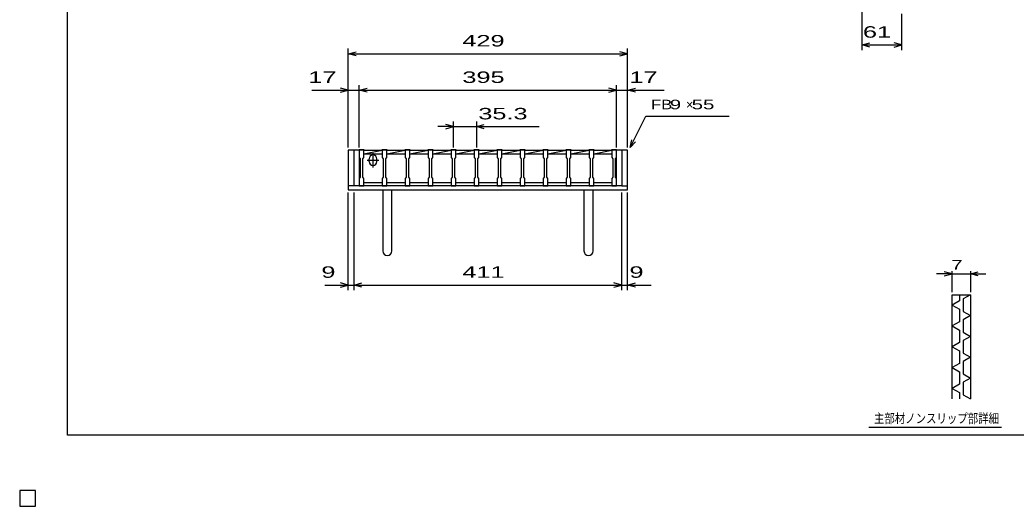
# Model space of a CAD drawing. Units: millimetres, scale not verified. Extents: x -1456 to 1385, y -1026 to 843.
# Drawn here: x -1456 to 73, y -1026 to -279 of the extents above; entities that cross this region are included whole.
import ezdxf
from ezdxf.enums import TextEntityAlignment as Align

# ---------------------------------------------------------------- set-up
doc = ezdxf.new("R2010")
doc.units = ezdxf.units.MM
doc.header["$LTSCALE"] = 8
for name, color, linetype, lineweight in [('0_2', 150, 'Continuous', 25), ('16', 3, 'Continuous', 25), ('19', 6, 'Continuous', 25), ('22', 4, 'Continuous', 25), ('24', 2, 'Continuous', 25), ('32', 4, 'Continuous', 25)]:
    doc.layers.add(name, color=color, linetype=linetype, lineweight=lineweight)
doc.styles.add('ベクトル', font='')
doc.styles.get('ベクトル').set_extended_font_data('ベクトル')

msp = doc.modelspace()

# ---------------------------------------------------------------- linework, layer by layer
at = {"layer": '0_2'}
for p, q in [((-1383.2, -917.2), (-1383.2, 842.8)), ((1384.8, -917.2), (-1383.2, -917.2)), ((-1432, -1002), (-1456, -1002)), ((-1456, -1002), (-1456, -1026)), ((-1432, -1002), (-1456, -1002)), ((-1456, -1002), (-1456, -1026)), ((-1432, -1002), (-1456, -1002)), ((-1456, -1002), (-1456, -1026)), ((-1432, -1002), (-1456, -1002)), ((-1456, -1002), (-1456, -1026)), ((-1432, -1002), (-1456, -1002)), ((-1456, -1002), (-1456, -1026)), ((-1432, -1026), (-1432, -1002)), ((-1432, -1026), (-1432, -1002)), ((-1432, -1026), (-1432, -1002)), ((-1432, -1026), (-1432, -1002)), ((-1432, -1026), (-1432, -1002)), ((-1456, -1026), (-1432, -1026)), ((-1456, -1026), (-1432, -1026)), ((-1456, -1026), (-1432, -1026)), ((-1456, -1026), (-1432, -1026)), ((-1456, -1026), (-1432, -1026))]:
    msp.add_line(p, q, dxfattribs=at)
at = {"layer": '16'}
for p, q in [((-935, -479), (-935, -478.3)), ((-935, -478.3), (-928, -478.3)), ((-935, -479), (-935, -490.5)), ((-928, -479), (-935, -479)), ((-935, -479), (-935, -529)), ((-928, -478.3), (-928, -479)), ((-928, -490.5), (-928, -479)), ((-928, -479), (-899.7, -479)), ((-928, -484.5), (-899.7, -479)), ((-928, -484.5), (-899.7, -484.5)), ((-913.85, -505.5), (-913.85, -483.5)), ((-899.7, -479), (-899.7, -478.3)), ((-899.7, -478.3), (-892.7, -478.3)), ((-899.7, -479), (-899.7, -490.5)), ((-892.7, -479), (-899.7, -479)), ((-892.7, -478.3), (-892.7, -479)), ((-892.7, -490.5), (-892.7, -479)), ((-892.7, -479), (-864.4, -479)), ((-892.7, -484.5), (-864.4, -479)), ((-892.7, -484.5), (-864.4, -484.5)), ((-864.4, -479), (-864.4, -478.3)), ((-864.4, -478.3), (-857.4, -478.3)), ((-864.4, -479), (-864.4, -490.5)), ((-857.4, -479), (-864.4, -479)), ((-857.4, -478.3), (-857.4, -479)), ((-857.4, -490.5), (-857.4, -479)), ((-857.4, -479), (-829.1, -479)), ((-857.4, -484.5), (-829.1, -479)), ((-857.4, -484.5), (-829.1, -484.5)), ((-829.1, -479), (-829.1, -478.3)), ((-829.1, -478.3), (-822.1, -478.3)), ((-829.1, -479), (-829.1, -490.5)), ((-822.1, -479), (-829.1, -479)), ((-822.1, -478.3), (-822.1, -479)), ((-822.1, -490.5), (-822.1, -479)), ((-822.1, -479), (-793.8, -479)), ((-822.1, -484.5), (-793.8, -479)), ((-822.1, -484.5), (-793.8, -484.5)), ((-793.8, -479), (-793.8, -478.3)), ((-793.8, -478.3), (-786.8, -478.3)), ((-793.8, -479), (-793.8, -490.5)), ((-786.8, -479), (-793.8, -479)), ((-786.8, -478.3), (-786.8, -479)), ((-786.8, -490.5), (-786.8, -479)), ((-786.8, -479), (-758.5, -479)), ((-786.8, -484.5), (-758.5, -479)), ((-786.8, -484.5), (-758.5, -484.5)), ((-758.5, -479), (-758.5, -478.3)), ((-758.5, -478.3), (-751.5, -478.3)), ((-758.5, -479), (-758.5, -490.5)), ((-751.5, -479), (-758.5, -479)), ((-751.5, -478.3), (-751.5, -479)), ((-751.5, -490.5), (-751.5, -479)), ((-751.5, -479), (-723.2, -479)), ((-751.5, -484.5), (-723.2, -479)), ((-751.5, -484.5), (-723.2, -484.5)), ((-723.2, -479), (-723.2, -478.3)), ((-723.2, -478.3), (-716.2, -478.3)), ((-723.2, -479), (-723.2, -490.5)), ((-716.2, -479), (-723.2, -479)), ((-716.2, -478.3), (-716.2, -479)), ((-716.2, -490.5), (-716.2, -479)), ((-716.2, -479), (-687.9, -479)), ((-716.2, -484.5), (-687.9, -479)), ((-716.2, -484.5), (-687.9, -484.5)), ((-687.9, -479), (-687.9, -478.3)), ((-687.9, -478.3), (-680.9, -478.3)), ((-687.9, -479), (-687.9, -490.5)), ((-680.9, -479), (-687.9, -479)), ((-680.9, -478.3), (-680.9, -479)), ((-680.9, -490.5), (-680.9, -479)), ((-680.9, -479), (-652.6, -479)), ((-680.9, -484.5), (-652.6, -479)), ((-680.9, -484.5), (-652.6, -484.5)), ((-652.6, -479), (-652.6, -478.3)), ((-652.6, -478.3), (-645.6, -478.3)), ((-652.6, -479), (-652.6, -490.5)), ((-645.6, -479), (-652.6, -479)), ((-645.6, -478.3), (-645.6, -479)), ((-645.6, -490.5), (-645.6, -479)), ((-645.6, -479), (-617.3, -479)), ((-645.6, -484.5), (-617.3, -479)), ((-645.6, -484.5), (-617.3, -484.5)), ((-617.3, -479), (-617.3, -478.3)), ((-617.3, -478.3), (-610.3, -478.3)), ((-617.3, -479), (-617.3, -490.5)), ((-610.3, -479), (-617.3, -479)), ((-610.3, -478.3), (-610.3, -479)), ((-610.3, -490.5), (-610.3, -479)), ((-610.3, -479), (-582, -479)), ((-610.3, -484.5), (-582, -479)), ((-610.3, -484.5), (-582, -484.5)), ((-582, -479), (-582, -478.3)), ((-582, -478.3), (-575, -478.3)), ((-582, -479), (-582, -490.5)), ((-575, -479), (-582, -479)), ((-575, -478.3), (-575, -479)), ((-575, -490.5), (-575, -479)), ((-575, -479), (-547, -479)), ((-575, -484.5), (-547, -479.058)), ((-575, -484.5), (-547, -484.5)), ((-547, -479), (-547, -478.3)), ((-547, -478.3), (-540, -478.3)), ((-547, -479), (-547, -490.5)), ((-540, -479), (-547, -479)), ((-540, -478.3), (-540, -479)), ((-540, -490.5), (-540, -479)), ((-540, -529), (-540, -479)), ((-935, -490.5), (-933.5, -492.5)), ((-933.5, -492.5), (-933.5, -520.5)), ((-929.5, -492.5), (-928, -490.5)), ((-929.5, -520.5), (-929.5, -492.5)), ((-922.85, -494.5), (-904.85, -494.5)), ((-919.85, -496.5), (-919.85, -492.5)), ((-907.85, -496.5), (-907.85, -492.5)), ((-899.7, -490.5), (-898.2, -492.5)), ((-898.2, -492.5), (-898.2, -520.5)), ((-894.2, -492.5), (-892.7, -490.5)), ((-894.2, -520.5), (-894.2, -492.5)), ((-864.4, -490.5), (-862.9, -492.5)), ((-862.9, -492.5), (-862.9, -520.5)), ((-858.9, -492.5), (-857.4, -490.5)), ((-858.9, -520.5), (-858.9, -492.5)), ((-829.1, -490.5), (-827.6, -492.5)), ((-827.6, -492.5), (-827.6, -520.5)), ((-823.6, -492.5), (-822.1, -490.5)), ((-823.6, -520.5), (-823.6, -492.5)), ((-793.8, -490.5), (-792.3, -492.5)), ((-792.3, -492.5), (-792.3, -520.5)), ((-788.3, -492.5), (-786.8, -490.5)), ((-788.3, -520.5), (-788.3, -492.5)), ((-758.5, -490.5), (-757, -492.5)), ((-757, -492.5), (-757, -520.5)), ((-753, -492.5), (-751.5, -490.5)), ((-753, -520.5), (-753, -492.5)), ((-723.2, -490.5), (-721.7, -492.5)), ((-721.7, -492.5), (-721.7, -520.5)), ((-717.7, -492.5), (-716.2, -490.5)), ((-717.7, -520.5), (-717.7, -492.5)), ((-687.9, -490.5), (-686.4, -492.5)), ((-686.4, -492.5), (-686.4, -520.5)), ((-682.4, -492.5), (-680.9, -490.5)), ((-682.4, -520.5), (-682.4, -492.5)), ((-652.6, -490.5), (-651.1, -492.5)), ((-651.1, -492.5), (-651.1, -520.5)), ((-647.1, -492.5), (-645.6, -490.5)), ((-647.1, -520.5), (-647.1, -492.5)), ((-617.3, -490.5), (-615.8, -492.5)), ((-615.8, -492.5), (-615.8, -520.5)), ((-611.8, -492.5), (-610.3, -490.5)), ((-611.8, -520.5), (-611.8, -492.5)), ((-582, -490.5), (-580.5, -492.5)), ((-580.5, -492.5), (-580.5, -520.5)), ((-576.5, -492.5), (-575, -490.5)), ((-576.5, -520.5), (-576.5, -492.5)), ((-547, -490.5), (-545.5, -492.5)), ((-545.5, -492.5), (-545.5, -520.5)), ((-541.5, -492.5), (-540, -490.5)), ((-541.5, -520.5), (-541.5, -492.5)), ((-933.5, -520.5), (-935, -522.5)), ((-935, -522.5), (-935, -534)), ((-935, -534), (-928, -534)), ((-928, -522.5), (-929.5, -520.5)), ((-928, -534), (-928, -522.5)), ((-928, -529), (-899.7, -529)), ((-898.2, -520.5), (-899.7, -522.5)), ((-899.7, -522.5), (-899.7, -534)), ((-899.7, -534), (-892.7, -534)), ((-892.7, -522.5), (-894.2, -520.5)), ((-892.7, -534), (-892.7, -522.5)), ((-892.7, -529), (-864.4, -529)), ((-862.9, -520.5), (-864.4, -522.5)), ((-864.4, -522.5), (-864.4, -534)), ((-864.4, -534), (-857.4, -534)), ((-857.4, -522.5), (-858.9, -520.5)), ((-857.4, -534), (-857.4, -522.5)), ((-857.4, -529), (-829.1, -529)), ((-827.6, -520.5), (-829.1, -522.5)), ((-829.1, -522.5), (-829.1, -534)), ((-829.1, -534), (-822.1, -534)), ((-822.1, -522.5), (-823.6, -520.5)), ((-822.1, -534), (-822.1, -522.5)), ((-822.1, -529), (-793.8, -529)), ((-792.3, -520.5), (-793.8, -522.5)), ((-793.8, -522.5), (-793.8, -534)), ((-793.8, -534), (-786.8, -534)), ((-786.8, -522.5), (-788.3, -520.5)), ((-786.8, -534), (-786.8, -522.5)), ((-786.8, -529), (-758.5, -529)), ((-757, -520.5), (-758.5, -522.5)), ((-758.5, -522.5), (-758.5, -534)), ((-758.5, -534), (-751.5, -534)), ((-751.5, -522.5), (-753, -520.5)), ((-751.5, -534), (-751.5, -522.5)), ((-751.5, -529), (-723.2, -529)), ((-721.7, -520.5), (-723.2, -522.5)), ((-723.2, -522.5), (-723.2, -534)), ((-723.2, -534), (-716.2, -534)), ((-716.2, -522.5), (-717.7, -520.5)), ((-716.2, -534), (-716.2, -522.5)), ((-716.2, -529), (-687.9, -529)), ((-686.4, -520.5), (-687.9, -522.5)), ((-687.9, -522.5), (-687.9, -534)), ((-687.9, -534), (-680.9, -534)), ((-680.9, -522.5), (-682.4, -520.5)), ((-680.9, -534), (-680.9, -522.5)), ((-680.9, -529), (-652.6, -529)), ((-651.1, -520.5), (-652.6, -522.5)), ((-652.6, -522.5), (-652.6, -534)), ((-652.6, -534), (-645.6, -534)), ((-645.6, -522.5), (-647.1, -520.5)), ((-645.6, -534), (-645.6, -522.5)), ((-645.6, -529), (-617.3, -529)), ((-615.8, -520.5), (-617.3, -522.5)), ((-617.3, -522.5), (-617.3, -534)), ((-617.3, -534), (-610.3, -534)), ((-610.3, -522.5), (-611.8, -520.5)), ((-610.3, -534), (-610.3, -522.5)), ((-610.3, -529), (-582, -529)), ((-580.5, -520.5), (-582, -522.5)), ((-582, -522.5), (-582, -534)), ((-582, -534), (-575, -534)), ((-575, -522.5), (-576.5, -520.5)), ((-575, -534), (-575, -522.5)), ((-575, -529), (-547, -529)), ((-545.5, -520.5), (-547, -522.5)), ((-547, -522.5), (-547, -534)), ((-547, -534), (-540, -534)), ((-540, -522.5), (-541.5, -520.5)), ((-540, -534), (-540, -522.5)), ((-1432, -1002), (-1456, -1002)), ((-1456, -1002), (-1456, -1026)), ((-1432, -1002), (-1456, -1002)), ((-1456, -1002), (-1456, -1026)), ((-1432, -1002), (-1456, -1002)), ((-1456, -1002), (-1456, -1026)), ((-1432, -1002), (-1456, -1002)), ((-1456, -1002), (-1456, -1026)), ((-1432, -1002), (-1456, -1002)), ((-1456, -1002), (-1456, -1026)), ((-1432, -1026), (-1432, -1002)), ((-1432, -1026), (-1432, -1002)), ((-1432, -1026), (-1432, -1002)), ((-1432, -1026), (-1432, -1002)), ((-1432, -1026), (-1432, -1002)), ((-1456, -1026), (-1432, -1026)), ((-1456, -1026), (-1432, -1026)), ((-1456, -1026), (-1432, -1026)), ((-1456, -1026), (-1432, -1026)), ((-1456, -1026), (-1432, -1026))]:
    msp.add_line(p, q, dxfattribs=at)
for centre, start, end in [((-913.85, -492.5), 0, 180), ((-913.85, -496.5), 180, 0)]:
    msp.add_arc(centre, 6, start, end, dxfattribs=at)
at = {"layer": '19'}
for p, q in [((-935, -479), (-952, -479)), ((-952, -479), (-952, -540)), ((-943, -534), (-943, -479)), ((-523, -479), (-540, -479)), ((-532, -479), (-532, -534)), ((-523, -540), (-523, -479)), ((-943, -534), (-952, -534)), ((-532, -534), (-943, -534)), ((-532, -534), (-523, -534)), ((-952, -540), (-523, -540)), ((-899, -540), (-899, -634)), ((-885, -634), (-885, -540)), ((-590, -540), (-590, -634)), ((-576, -634), (-576, -540))]:
    msp.add_line(p, q, dxfattribs=at)
for centre in [(-892, -634), (-583, -634)]:
    msp.add_arc(centre, 7, 180, 0, dxfattribs=at)
at = {"layer": '22'}
for p, q in [((-163, -325.5), (-163, -141.5)), ((-102, -325.5), (-102, -269.5)), ((-163, -317.5), (-151, -314.3)), ((-151, -320.7), (-163, -317.5)), ((-163, -317.5), (-102, -317.5)), ((-102, -317.5), (-114, -314.3)), ((-114, -320.7), (-102, -317.5)), ((-952, -475), (-952, -323)), ((-952, -331), (-940, -327.8)), ((-940, -334.2), (-952, -331)), ((-952, -331), (-523, -331)), ((-523, -331), (-535, -327.8)), ((-535, -334.2), (-523, -331)), ((-523, -475), (-523, -323)), ((-952, -475), (-952, -379)), ((-935, -475), (-935, -379)), ((-540, -475), (-540, -379)), ((-523, -475), (-523, -379)), ((-1008, -387), (-952, -387)), ((-952, -387), (-964, -383.8)), ((-964, -390.2), (-952, -387)), ((-952, -387), (-935, -387)), ((-935, -387), (-923, -383.8)), ((-923, -390.2), (-935, -387)), ((-935, -387), (-540, -387)), ((-540, -387), (-552, -383.8)), ((-552, -390.2), (-540, -387)), ((-540, -387), (-523, -387)), ((-523, -387), (-511, -383.8)), ((-511, -390.2), (-523, -387)), ((-523, -387), (-467, -387)), ((-519, -475), (-495, -427)), ((-495, -427), (-367, -427)), ((-790.3, -443), (-814.3, -443)), ((-790.3, -443), (-802.3, -439.8)), ((-802.3, -446.2), (-790.3, -443)), ((-790.3, -475), (-790.3, -435)), ((-790.3, -443), (-755, -443)), ((-755, -435), (-755, -475)), ((-755, -443), (-743, -439.8)), ((-743, -446.2), (-755, -443)), ((-755, -443), (-659, -443)), ((-519, -475), (-516.6, -463.32)), ((-519, -475), (-511, -466.2)), ((-952, -694.4), (-952, -544)), ((-943, -694.4), (-943, -544)), ((-532, -694.4), (-532, -544)), ((-523, -694.4), (-523, -544)), ((-988, -686.4), (-952, -686.4)), ((-952, -686.4), (-964, -683.2)), ((-964, -689.6), (-952, -686.4)), ((-952, -686.4), (-943, -686.4)), ((-943, -686.4), (-931, -683.2)), ((-931, -689.6), (-943, -686.4)), ((-943, -686.4), (-532, -686.4)), ((-532, -686.4), (-544, -683.2)), ((-544, -689.6), (-532, -686.4)), ((-532, -686.4), (-523, -686.4)), ((-523, -686.4), (-511, -683.2)), ((-511, -689.6), (-523, -686.4)), ((-523, -686.4), (-487, -686.4))]:
    msp.add_line(p, q, dxfattribs=at)
at = {"layer": '22', "color": 2}
for p, q in [((-1432, -1002), (-1456, -1002)), ((-1456, -1002), (-1456, -1026)), ((-1432, -1002), (-1456, -1002)), ((-1456, -1002), (-1456, -1026)), ((-1432, -1002), (-1456, -1002)), ((-1456, -1002), (-1456, -1026)), ((-1432, -1026), (-1432, -1002)), ((-1432, -1026), (-1432, -1002)), ((-1432, -1026), (-1432, -1002)), ((-1456, -1026), (-1432, -1026)), ((-1456, -1026), (-1432, -1026)), ((-1456, -1026), (-1432, -1026))]:
    msp.add_line(p, q, dxfattribs=at)
at = {"layer": '24', "color": 4}
for p, q in [((-1432, -1002), (-1456, -1002)), ((-1456, -1002), (-1456, -1026)), ((-1432, -1002), (-1456, -1002)), ((-1456, -1002), (-1456, -1026)), ((-1432, -1002), (-1456, -1002)), ((-1456, -1002), (-1456, -1026)), ((-1432, -1026), (-1432, -1002)), ((-1432, -1026), (-1432, -1002)), ((-1432, -1026), (-1432, -1002)), ((-1456, -1026), (-1432, -1026)), ((-1456, -1026), (-1432, -1026)), ((-1456, -1026), (-1432, -1026))]:
    msp.add_line(p, q, dxfattribs=at)
at = {"layer": '32'}
for p, q in [((-24.8, -669.2), (-48.8, -669.2)), ((-24.8, -669.2), (-36.8, -666)), ((-36.8, -672.4), (-24.8, -669.2)), ((-24.8, -697.2), (-24.8, -665.2)), ((-24.8, -669.2), (3.2, -669.2)), ((3.2, -665.2), (3.2, -697.2)), ((3.2, -669.2), (15.2, -666)), ((15.2, -672.4), (3.2, -669.2)), ((3.2, -669.2), (27.2, -669.2)), ((-24.8, -701.2), (3.2, -701.2)), ((-24.8, -861.2), (-24.8, -701.2)), ((-13.6, -701.2), (-13.6, -710.8)), ((3.2, -701.2), (-8, -707.6)), ((3.2, -701.2), (3.2, -861.2)), ((-13.6, -710.8), (-24.8, -717.2)), ((-24.8, -717.2), (-13.6, -723.6)), ((-8, -707.6), (-8, -726.8)), ((-13.6, -723.6), (-13.6, -742.8)), ((-8, -726.8), (3.2, -733.2)), ((3.2, -733.2), (-8, -739.6)), ((-13.6, -742.8), (-24.8, -749.2)), ((-24.8, -749.2), (-13.6, -755.6)), ((-8, -739.6), (-8, -758.8)), ((-13.6, -755.6), (-13.6, -774.8)), ((-8, -758.8), (3.2, -765.2)), ((-13.6, -774.8), (-24.8, -781.2)), ((3.2, -765.2), (-8, -771.6)), ((-8, -771.6), (-8, -790.8)), ((-24.8, -781.2), (-13.6, -787.6)), ((-13.6, -787.6), (-13.6, -806.8)), ((-8, -790.8), (3.2, -797.2)), ((-13.6, -806.8), (-24.8, -813.2)), ((3.2, -797.2), (-8, -803.6)), ((-8, -803.6), (-8, -822.8)), ((-24.8, -813.2), (-13.6, -819.6)), ((-13.6, -819.6), (-13.6, -838.8)), ((-8, -822.8), (3.2, -829.2)), ((-13.6, -838.8), (-24.8, -845.2)), ((3.2, -829.2), (-8, -835.6)), ((-8, -835.6), (-8, -854.8)), ((-24.8, -845.2), (-13.6, -851.6)), ((-13.6, -851.6), (-13.6, -861.2)), ((-8, -854.8), (3.2, -861.2)), ((51.2, -905.2), (-152.8, -905.2)), ((-1432, -1002), (-1456, -1002)), ((-1456, -1002), (-1456, -1026)), ((-1432, -1002), (-1456, -1002)), ((-1456, -1002), (-1456, -1026)), ((-1432, -1002), (-1456, -1002)), ((-1456, -1002), (-1456, -1026)), ((-1432, -1002), (-1456, -1002)), ((-1456, -1002), (-1456, -1026)), ((-1432, -1002), (-1456, -1002)), ((-1456, -1002), (-1456, -1026)), ((-1432, -1026), (-1432, -1002)), ((-1432, -1026), (-1432, -1002)), ((-1432, -1026), (-1432, -1002)), ((-1432, -1026), (-1432, -1002)), ((-1432, -1026), (-1432, -1002)), ((-1456, -1026), (-1432, -1026)), ((-1456, -1026), (-1432, -1026)), ((-1456, -1026), (-1432, -1026)), ((-1456, -1026), (-1432, -1026)), ((-1456, -1026), (-1432, -1026))]:
    msp.add_line(p, q, dxfattribs=at)

# ---------------------------------------------------------------- texts
at = {"layer": '22', "color": 2, "style": 'ベクトル'}
for s, height, width, p in [(' 61 ', 17.6, 1.65, (-172.5, -297.5)), (' 429 ', 17.6, 1.65, (-787.5, -311)), (' 17 ', 17.6, 1.65, (-1024, -367)), (' 395 ', 17.6, 1.65, (-787.5, -367)), (' 17 ', 17.6, 1.65, (-531, -367)), ('FB', 14.66, 1.3, (-487, -409)), (' 9 ', 14.66, 1.6, (-467, -409)), (' 55 ', 14.66, 1.6, (-433.4, -409)), (' 35.3 ', 17.6, 1.65, (-763, -423)), (' 9 ', 17.6, 1.65, (-1004, -666.4)), (' 411 ', 17.6, 1.65, (-787.5, -666.4)), (' 9 ', 17.6, 1.65, (-531, -666.4))]:
    msp.add_text(s, height=height, dxfattribs=dict(at, width=width)).set_placement(p, align=Align.MIDDLE_LEFT)
msp.add_text('×', height=14.66, dxfattribs=at).set_placement((-433.4, -409), align=Align.MIDDLE_LEFT)
at = {"layer": '32', "color": 2, "style": 'ベクトル'}
for s, width, p in [(' 7 ', 1.6, (-34.8, -655.2)), ('主部材ノンスリップ部詳細', 0.8, (-144.8, -891.2))]:
    msp.add_text(s, height=14.66, dxfattribs=dict(at, width=width)).set_placement(p, align=Align.MIDDLE_LEFT)

doc.saveas('drawing.dxf')
